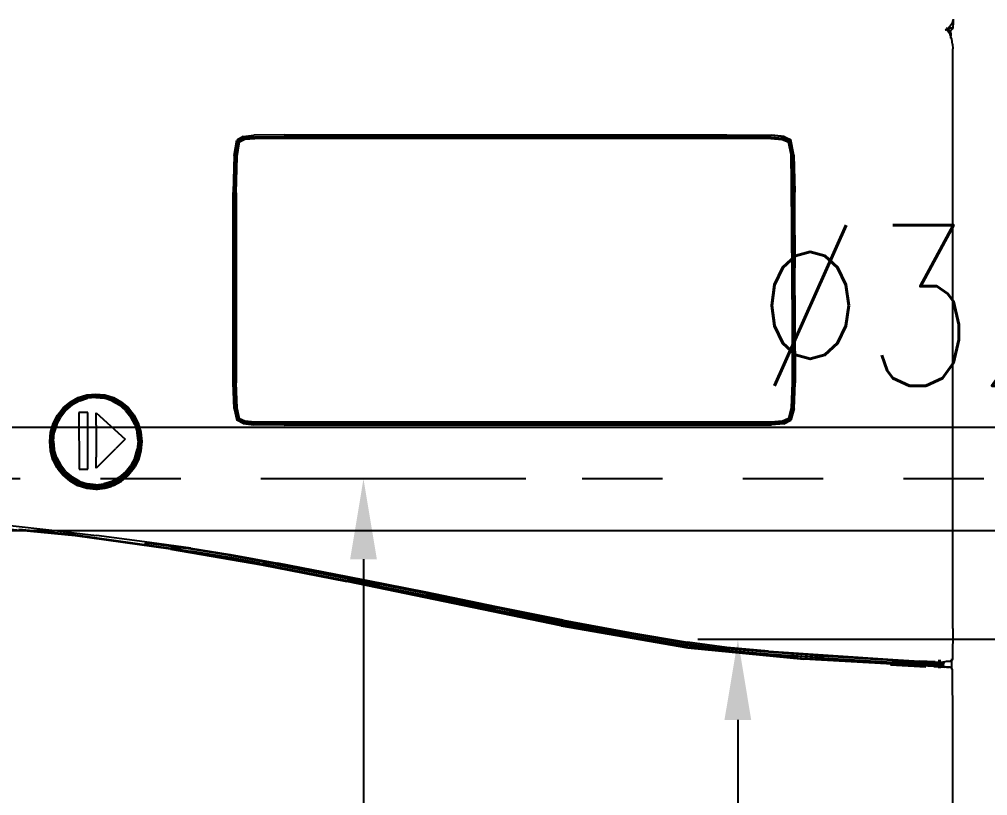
# Model space of a CAD drawing. Extents: x 41.9 to 126, y -21.3 to 38.1.
# Drawn here: x 96.388 to 97.593, y -12.673 to -11.707 of the extents above; entities that cross this region are included whole.
import ezdxf

# ---------------------------------------------------------------- set-up
doc = ezdxf.new("R2010")
doc.units = 0
for name, pattern in [('(_DASHED_)', [0.3, 0.2, -0.1]), ('AGUA_FRIA', [1000, 1000, 0]), ('DASHDOT2', [0.5, 0.25, -0.125, 0, -0.125])]:
    doc.linetypes.add(name, pattern=pattern)
doc.layers.get('Defpoints').update_dxf_attribs({"linetype": 'CONTINUOUS'})
for name, color, linetype in [('ARQUITETURA_R07', 8, 'CONTINUOUS'), ('IND_DIAMETRO', 7, 'CONTINUOUS'), ('IND_FLUXO', 3, 'CONTINUOUS'), ('LINHA_EIXO', 8, 'DASHDOT2'), ('LISTAGEM_TEXTO', 7, 'CONTINUOUS'), ('TUBO-PVC_SOLDAVEL_MARROM', 162, 'CONTINUOUS'), ('US_dimension', 7, 'CONTINUOUS')]:
    doc.layers.add(name, color=color, linetype=linetype)
doc.styles.add('ARIAL', font='arial.ttf')
doc.styles.add('romans', font='romans.shx')
doc.dimstyles.new('1_25 A.F', dxfattribs={"dimscale": 0, "dimtxt": 0.2, "dimasz": 0.1, "dimexe": 0.05, "dimexo": 0.05, "dimgap": -0.045, "dimtad": 1, "dimlfac": 0.25, "dimzin": 5, "dimdsep": 46, "dimtxsty": 'ARIAL', "dimcen": 0, "dimclrd": 256, "dimclre": 256, "dimclrt": 256, "dimadec": 0, "dimazin": 0, "dimtfac": 1, "dimtmove": 2, "dimatfit": 3, "dimfxl": 0.08, "dimtolj": 1, "dimtzin": 1, "dimlwd": -1, "dimlwe": -1, "dimarcsym": 0})

# ---------------------------------------------------------------- blocks, each defined once
blk = doc.blocks.new('VISTAS')
at = {"layer": 'ARQUITETURA_R07'}
for p, q in [((0.84273, -0.30059), (0.84233, -0.30186)), ((0.84273, -0.30059), (0.84272, -0.30148)), ((0.8428, -0.3004), (0.84273, -0.30059)), ((0.84036, -0.30383), (0.8403, -0.30385)), ((0.84048, -0.30364), (0.84036, -0.30354)), ((0.84057, -0.3037), (0.84052, -0.30374)), ((0.84108, -0.30337), (0.84057, -0.3037)), ((0.84105, -0.30405), (0.84057, -0.3037)), ((0.84081, -0.30326), (0.84073, -0.30325)), ((0.84089, -0.30312), (0.84093, -0.30312)), ((0.84113, -0.30416), (0.84101, -0.30417)), ((0.84108, -0.30337), (0.84104, -0.30336)), ((0.84113, -0.30416), (0.84105, -0.30405)), ((0.84135, -0.30312), (0.84108, -0.30337)), ((0.84108, -0.30337), (0.84131, -0.30351)), ((0.84113, -0.30416), (0.8413, -0.30413)), ((0.84184, -0.30519), (0.84113, -0.30416)), ((0.84145, -0.30414), (0.8413, -0.30413)), ((0.84151, -0.30369), (0.84131, -0.30351)), ((0.84154, -0.30299), (0.84135, -0.30312)), ((0.84135, -0.30312), (0.84259, -0.30312)), ((0.84162, -0.30413), (0.84145, -0.30414)), ((0.84151, -0.30369), (0.84168, -0.30391)), ((0.84233, -0.30186), (0.84154, -0.30299)), ((0.84165, -0.30413), (0.84162, -0.30413)), ((0.84168, -0.30413), (0.84162, -0.30413)), ((0.84178, -0.30408), (0.84165, -0.30413)), ((0.84168, -0.30413), (0.84165, -0.30413)), ((0.84178, -0.30408), (0.84168, -0.30391)), ((0.84178, -0.30408), (0.84168, -0.30413)), ((0.8419, -0.30403), (0.84178, -0.30408)), ((0.84181, -0.30412), (0.84178, -0.30408)), ((0.84181, -0.30412), (0.84191, -0.30433)), ((0.84211, -0.3039), (0.8419, -0.30403)), ((0.84192, -0.30437), (0.84191, -0.30433)), ((0.84192, -0.30437), (0.84193, -0.3044)), ((0.84193, -0.3044), (0.84194, -0.30448)), ((0.84229, -0.30375), (0.84211, -0.3039)), ((0.84243, -0.30357), (0.84229, -0.30375)), ((0.84256, -0.30336), (0.84243, -0.30357)), ((0.84265, -0.30312), (0.84256, -0.30336)), ((0.84272, -0.30148), (0.84265, -0.30312)), ((0.84206, -0.30571), (0.84184, -0.30519)), ((0.84194, -0.30448), (0.84196, -0.30452)), ((0.84196, -0.30452), (0.84197, -0.30465)), ((0.84197, -0.30465), (0.84198, -0.30469)), ((0.84198, -0.30469), (0.84199, -0.30477)), ((0.84199, -0.30477), (0.84199, -0.30481)), ((0.84199, -0.30481), (0.842, -0.30486)), ((0.842, -0.30486), (0.84201, -0.30491)), ((0.84201, -0.30491), (0.84201, -0.30498)), ((0.84202, -0.30505), (0.84201, -0.30498)), ((0.84202, -0.30505), (0.84203, -0.30532)), ((0.84203, -0.30532), (0.84204, -0.30545)), ((0.84204, -0.30545), (0.84204, -0.3055)), ((0.84204, -0.3055), (0.84206, -0.30571)), ((0.84206, -0.30577), (0.84206, -0.30571)), ((0.84207, -0.30586), (0.84206, -0.30577)), ((0.84207, -0.3059), (0.84207, -0.30586)), ((0.84231, -0.30664), (0.84207, -0.3059)), ((0.84208, -0.3064), (0.84207, -0.30608)), ((0.84254, -0.30821), (0.84231, -0.30664)), ((0.84254, -0.30821), (0.84262, -0.30968)), ((0.84261, -0.49011), (0.84262, -0.30968)), ((0.62174, -0.33698), (0.61983, -0.33805)), ((0.62185, -0.33705), (0.61996, -0.33807)), ((0.62031, -0.3383), (0.62212, -0.33741)), ((0.62174, -0.33698), (0.62506, -0.33654)), ((0.622, -0.33715), (0.62194, -0.3371)), ((0.62204, -0.33718), (0.622, -0.33715)), ((0.62205, -0.3372), (0.62204, -0.33718)), ((0.62205, -0.3372), (0.62206, -0.33724)), ((0.62212, -0.33741), (0.62527, -0.3371)), ((0.62231, -0.33782), (0.62536, -0.33754)), ((0.63448, -0.33645), (0.62506, -0.33654)), ((0.78612, -0.33713), (0.62527, -0.3371)), ((0.78603, -0.33758), (0.62536, -0.33754)), ((0.63448, -0.33645), (0.76018, -0.33645)), ((0.76018, -0.33645), (0.77233, -0.33648)), ((0.77233, -0.33648), (0.78049, -0.33653)), ((0.78626, -0.33668), (0.78047, -0.33665)), ((0.78049, -0.33653), (0.78632, -0.33658)), ((0.78612, -0.33713), (0.78976, -0.33743)), ((0.79002, -0.33703), (0.78626, -0.33668)), ((0.79012, -0.33696), (0.78632, -0.33658)), ((0.78976, -0.33743), (0.79174, -0.33832)), ((0.79208, -0.33802), (0.79002, -0.33703)), ((0.79012, -0.33696), (0.79221, -0.33798)), ((0.61892, -0.34282), (0.61983, -0.33805)), ((0.61944, -0.34293), (0.62031, -0.3383)), ((0.61983, -0.33805), (0.61996, -0.33807)), ((0.61984, -0.34313), (0.62061, -0.33862)), ((0.61996, -0.33807), (0.62006, -0.33809)), ((0.62006, -0.33809), (0.62013, -0.3381)), ((0.62013, -0.3381), (0.62018, -0.33811)), ((0.62018, -0.33811), (0.6202, -0.33813)), ((0.6202, -0.33813), (0.62021, -0.33817)), ((0.62031, -0.3383), (0.62021, -0.33817)), ((0.62031, -0.3383), (0.62061, -0.33862)), ((0.62061, -0.33862), (0.62231, -0.33782)), ((0.78603, -0.33758), (0.78957, -0.33784)), ((0.78957, -0.33784), (0.79144, -0.33864)), ((0.79174, -0.33832), (0.79144, -0.33864)), ((0.79144, -0.33864), (0.79218, -0.34242)), ((0.79174, -0.33832), (0.79184, -0.33818)), ((0.79174, -0.33832), (0.79259, -0.34276)), ((0.79186, -0.33811), (0.79184, -0.33814)), ((0.79184, -0.33814), (0.79184, -0.33818)), ((0.79191, -0.33809), (0.79186, -0.33811)), ((0.79198, -0.33806), (0.79191, -0.33809)), ((0.79208, -0.33802), (0.79198, -0.33806)), ((0.79221, -0.33798), (0.79208, -0.33802)), ((0.79313, -0.34274), (0.79221, -0.33798)), ((0.61892, -0.34282), (0.61862, -0.35436)), ((0.61916, -0.35444), (0.61944, -0.34293)), ((0.61924, -0.34195), (0.61919, -0.34195)), ((0.61947, -0.34199), (0.61943, -0.34199)), ((0.61948, -0.34195), (0.61944, -0.34195)), ((0.61959, -0.35454), (0.61984, -0.34313)), ((0.79218, -0.34242), (0.79235, -0.35163)), ((0.79265, -0.34194), (0.79257, -0.34194)), ((0.79266, -0.34199), (0.79258, -0.34199)), ((0.79259, -0.34276), (0.79285, -0.35372)), ((0.7926, -0.34194), (0.79265, -0.34194)), ((0.79261, -0.34199), (0.79266, -0.34199)), ((0.79286, -0.34195), (0.79282, -0.34195)), ((0.79287, -0.34199), (0.79283, -0.34199)), ((0.79313, -0.34274), (0.79343, -0.3543)), ((0.79235, -0.35163), (0.79262, -0.39494)), ((0.61861, -0.41361), (0.61862, -0.35436)), ((0.61916, -0.35444), (0.61916, -0.41368)), ((0.61959, -0.35454), (0.61959, -0.4136)), ((0.79285, -0.35372), (0.79288, -0.3676)), ((0.79344, -0.36766), (0.79343, -0.3543)), ((0.79288, -0.3676), (0.79293, -0.3779)), ((0.79344, -0.36766), (0.79348, -0.37779)), ((0.79305, -0.39493), (0.79293, -0.3779)), ((0.7936, -0.39484), (0.79348, -0.37779)), ((0.79363, -0.4038), (0.7936, -0.39484)), ((0.79262, -0.39494), (0.79266, -0.40386)), ((0.79305, -0.39493), (0.79309, -0.40388)), ((0.79266, -0.40386), (0.79266, -0.41358)), ((0.79309, -0.40388), (0.79308, -0.41367)), ((0.79363, -0.4038), (0.79363, -0.41361)), ((0.61891, -0.42163), (0.61861, -0.41361)), ((0.61944, -0.42164), (0.61916, -0.41368)), ((0.61984, -0.42146), (0.61959, -0.4136)), ((0.79266, -0.41358), (0.79237, -0.42143)), ((0.79308, -0.41367), (0.79276, -0.42162)), ((0.79327, -0.42165), (0.79363, -0.41361)), ((0.56787, -0.4196), (0.57035, -0.41823)), ((0.56798, -0.41979), (0.57043, -0.41844)), ((0.5681, -0.41996), (0.57051, -0.41863)), ((0.57063, -0.41873), (0.56826, -0.42005)), ((0.57072, -0.41892), (0.56839, -0.42022)), ((0.57035, -0.41823), (0.57305, -0.41739)), ((0.57043, -0.41844), (0.57309, -0.41761)), ((0.57051, -0.41863), (0.57313, -0.41781)), ((0.57058, -0.41866), (0.57313, -0.41781)), ((0.57063, -0.41873), (0.5732, -0.4179)), ((0.57325, -0.4181), (0.57072, -0.41892)), ((0.57086, -0.41925), (0.57332, -0.41844)), ((0.57305, -0.41739), (0.57586, -0.4171)), ((0.57309, -0.41761), (0.57586, -0.41733)), ((0.57313, -0.41781), (0.57318, -0.41783)), ((0.57318, -0.41783), (0.57526, -0.41762)), ((0.57588, -0.41761), (0.5732, -0.4179)), ((0.57588, -0.4178), (0.57325, -0.4181)), ((0.57588, -0.41815), (0.57332, -0.41844)), ((0.57526, -0.41762), (0.57586, -0.41753)), ((0.57586, -0.4171), (0.57866, -0.41739)), ((0.57586, -0.41733), (0.57862, -0.41761)), ((0.57586, -0.41753), (0.57653, -0.41763)), ((0.57588, -0.41761), (0.57854, -0.4179)), ((0.5785, -0.41809), (0.57588, -0.4178)), ((0.57588, -0.41815), (0.57843, -0.41844)), ((0.57653, -0.41763), (0.57856, -0.41784)), ((0.57653, -0.41763), (0.57858, -0.41781)), ((0.58089, -0.41924), (0.57843, -0.41844)), ((0.58102, -0.41892), (0.5785, -0.41809)), ((0.58111, -0.41873), (0.57854, -0.4179)), ((0.57858, -0.41781), (0.58115, -0.41866)), ((0.57862, -0.41761), (0.58127, -0.41844)), ((0.57866, -0.41739), (0.58135, -0.41823)), ((0.58335, -0.42022), (0.58102, -0.41892)), ((0.58111, -0.41873), (0.58347, -0.42005)), ((0.58115, -0.41866), (0.58119, -0.41863)), ((0.58119, -0.41863), (0.5836, -0.41996)), ((0.58127, -0.41844), (0.58371, -0.41979)), ((0.58135, -0.41823), (0.58383, -0.4196)), ((0.56393, -0.42369), (0.5657, -0.42144)), ((0.5641, -0.42382), (0.56584, -0.4216)), ((0.56428, -0.42393), (0.566, -0.42174)), ((0.56618, -0.42181), (0.56448, -0.42395)), ((0.56634, -0.42195), (0.56466, -0.42405)), ((0.5657, -0.42144), (0.56787, -0.4196)), ((0.56584, -0.4216), (0.56798, -0.41979)), ((0.566, -0.42174), (0.5681, -0.41996)), ((0.56618, -0.42181), (0.56826, -0.42005)), ((0.56839, -0.42022), (0.56634, -0.42195)), ((0.56659, -0.4222), (0.56859, -0.42051)), ((0.57086, -0.41925), (0.56859, -0.42051)), ((0.58089, -0.41924), (0.58315, -0.42051)), ((0.58515, -0.4222), (0.58315, -0.42051)), ((0.5854, -0.42195), (0.58335, -0.42022)), ((0.58555, -0.42181), (0.58347, -0.42005)), ((0.5836, -0.41996), (0.58571, -0.42174)), ((0.58371, -0.41979), (0.58586, -0.4216)), ((0.58383, -0.4196), (0.58601, -0.42143)), ((0.58708, -0.42406), (0.5854, -0.42195)), ((0.58555, -0.42181), (0.58725, -0.42395)), ((0.58571, -0.42174), (0.58743, -0.42392)), ((0.58586, -0.4216), (0.58761, -0.42381)), ((0.58601, -0.42143), (0.58779, -0.42368)), ((0.61891, -0.42163), (0.61982, -0.42519)), ((0.6193, -0.42164), (0.61931, -0.42167)), ((0.6202, -0.42513), (0.61931, -0.42167)), ((0.62031, -0.42509), (0.61944, -0.42164)), ((0.62061, -0.42479), (0.61984, -0.42146)), ((0.79237, -0.42143), (0.79153, -0.42476)), ((0.79276, -0.42162), (0.79183, -0.42507)), ((0.79289, -0.42166), (0.79193, -0.42512)), ((0.79327, -0.42165), (0.79223, -0.42527)), ((0.7929, -0.42163), (0.79289, -0.42166)), ((0.56261, -0.42625), (0.56393, -0.42369)), ((0.56281, -0.42634), (0.5641, -0.42382)), ((0.56301, -0.42641), (0.56428, -0.42393)), ((0.5632, -0.42638), (0.56448, -0.42395)), ((0.56466, -0.42405), (0.5634, -0.42645)), ((0.56372, -0.42658), (0.56495, -0.42425)), ((0.56659, -0.4222), (0.56495, -0.42425)), ((0.57339, -0.4229), (0.57064, -0.4229)), ((0.57064, -0.4229), (0.57065, -0.44045)), ((0.57341, -0.44045), (0.57339, -0.4229)), ((0.57599, -0.42678), (0.57602, -0.42295)), ((0.57602, -0.42295), (0.58501, -0.4311)), ((0.58515, -0.4222), (0.58678, -0.42426)), ((0.58801, -0.42659), (0.58678, -0.42426)), ((0.58834, -0.42645), (0.58708, -0.42406)), ((0.58853, -0.42638), (0.58725, -0.42395)), ((0.58743, -0.42392), (0.58872, -0.42639)), ((0.58761, -0.42381), (0.58892, -0.42632)), ((0.58779, -0.42368), (0.58911, -0.42622)), ((0.62031, -0.42509), (0.62061, -0.42479)), ((0.62231, -0.42559), (0.62061, -0.42479)), ((0.79153, -0.42476), (0.7896, -0.42556)), ((0.79183, -0.42507), (0.79153, -0.42476)), ((0.56181, -0.42903), (0.56261, -0.42625)), ((0.56201, -0.42908), (0.56281, -0.42634)), ((0.56222, -0.42911), (0.56301, -0.42641)), ((0.5632, -0.42638), (0.56242, -0.42904)), ((0.5634, -0.42645), (0.56262, -0.42906)), ((0.56372, -0.42658), (0.56296, -0.42912)), ((0.57599, -0.42678), (0.576, -0.4367)), ((0.58801, -0.42659), (0.5888, -0.42909)), ((0.58914, -0.42902), (0.58834, -0.42645)), ((0.58853, -0.42638), (0.58934, -0.429)), ((0.58872, -0.42639), (0.58951, -0.42906)), ((0.58892, -0.42632), (0.58972, -0.42903)), ((0.58911, -0.42622), (0.58993, -0.42898)), ((0.62175, -0.42623), (0.61982, -0.42519)), ((0.61996, -0.42516), (0.62006, -0.42514)), ((0.61996, -0.42516), (0.62186, -0.42616)), ((0.62006, -0.42514), (0.62013, -0.42512)), ((0.62013, -0.42512), (0.6202, -0.42513)), ((0.6202, -0.42513), (0.62021, -0.42516)), ((0.6202, -0.42513), (0.62023, -0.42514)), ((0.62023, -0.42514), (0.62021, -0.42516)), ((0.62132, -0.42572), (0.62021, -0.42516)), ((0.62031, -0.42509), (0.62023, -0.42514)), ((0.62023, -0.42514), (0.62132, -0.42572)), ((0.62213, -0.42598), (0.62031, -0.42509)), ((0.62132, -0.42572), (0.622, -0.42607)), ((0.62175, -0.42623), (0.62507, -0.42665)), ((0.622, -0.42607), (0.62205, -0.42605)), ((0.62205, -0.42605), (0.62238, -0.42612)), ((0.62238, -0.42612), (0.62206, -0.42608)), ((0.62528, -0.42629), (0.62213, -0.42598)), ((0.62537, -0.42586), (0.62231, -0.42559)), ((0.62238, -0.42612), (0.62331, -0.42618)), ((0.62331, -0.42618), (0.62368, -0.42625)), ((0.62522, -0.4264), (0.62368, -0.42625)), ((0.62368, -0.42625), (0.62524, -0.42638)), ((0.63447, -0.42674), (0.62507, -0.42665)), ((0.62524, -0.42638), (0.63452, -0.42639)), ((0.78612, -0.42626), (0.62528, -0.42629)), ((0.78604, -0.42583), (0.62537, -0.42586)), ((0.63447, -0.42674), (0.77234, -0.42673)), ((0.63452, -0.42639), (0.65463, -0.42637)), ((0.65463, -0.42637), (0.66269, -0.42639)), ((0.66269, -0.42639), (0.73749, -0.42638)), ((0.73749, -0.42638), (0.74232, -0.42636)), ((0.77234, -0.42636), (0.74232, -0.42636)), ((0.77234, -0.42636), (0.77446, -0.42638)), ((0.77234, -0.42673), (0.78625, -0.4267)), ((0.78045, -0.42638), (0.77446, -0.42638)), ((0.78045, -0.42638), (0.78615, -0.42636)), ((0.7896, -0.42556), (0.78604, -0.42583)), ((0.78978, -0.42596), (0.78612, -0.42626)), ((0.78615, -0.42636), (0.78984, -0.42607)), ((0.79004, -0.42633), (0.78625, -0.4267)), ((0.79183, -0.42507), (0.78978, -0.42596)), ((0.79193, -0.42512), (0.78984, -0.42607)), ((0.78997, -0.42622), (0.79212, -0.42521)), ((0.79004, -0.42633), (0.79223, -0.42527)), ((0.79183, -0.42507), (0.79193, -0.42512)), ((0.79198, -0.42513), (0.79193, -0.42512)), ((0.79204, -0.42516), (0.79198, -0.42513)), ((0.79212, -0.42521), (0.79204, -0.42516)), ((0.56153, -0.43191), (0.56181, -0.42903)), ((0.56174, -0.43192), (0.56201, -0.42908)), ((0.56195, -0.43191), (0.56222, -0.42911)), ((0.56215, -0.43179), (0.56242, -0.42904)), ((0.56262, -0.42906), (0.56235, -0.43178)), ((0.5627, -0.43177), (0.56296, -0.42912)), ((0.58908, -0.4317), (0.5888, -0.42909)), ((0.58942, -0.43171), (0.58914, -0.42902)), ((0.58962, -0.43173), (0.58934, -0.429)), ((0.58951, -0.42906), (0.58979, -0.43185)), ((0.58972, -0.42903), (0.59, -0.43186)), ((0.58993, -0.42898), (0.59021, -0.43185)), ((0.5618, -0.4348), (0.56153, -0.43191)), ((0.56201, -0.43477), (0.56174, -0.43192)), ((0.56222, -0.43471), (0.56195, -0.43191)), ((0.56215, -0.43179), (0.56242, -0.43455)), ((0.56235, -0.43178), (0.56262, -0.43449)), ((0.5627, -0.43177), (0.56296, -0.43441)), ((0.5817, -0.43446), (0.58215, -0.43401)), ((0.58501, -0.4311), (0.58215, -0.43401)), ((0.58908, -0.4317), (0.58879, -0.43435)), ((0.58913, -0.43443), (0.58942, -0.43171)), ((0.58962, -0.43173), (0.58934, -0.4345)), ((0.58979, -0.43185), (0.58953, -0.43469)), ((0.59, -0.43186), (0.58973, -0.43475)), ((0.59021, -0.43185), (0.58994, -0.43478)), ((0.59001, -0.43471), (0.59028, -0.43178)), ((0.56173, -0.43475), (0.56174, -0.43478)), ((0.56254, -0.43754), (0.56174, -0.43478)), ((0.56261, -0.43757), (0.5618, -0.4348)), ((0.56281, -0.4375), (0.56201, -0.43477)), ((0.56301, -0.4374), (0.56222, -0.43471)), ((0.5632, -0.4372), (0.56242, -0.43455)), ((0.56262, -0.43449), (0.5634, -0.4371)), ((0.56373, -0.43695), (0.56296, -0.43441)), ((0.56373, -0.43695), (0.56495, -0.43928)), ((0.57604, -0.44018), (0.576, -0.4367)), ((0.5817, -0.43446), (0.57604, -0.44018)), ((0.588, -0.43692), (0.58677, -0.43927)), ((0.588, -0.43692), (0.58879, -0.43435)), ((0.58833, -0.43707), (0.58913, -0.43443)), ((0.58853, -0.43718), (0.58934, -0.4345)), ((0.58953, -0.43469), (0.58874, -0.43742)), ((0.58973, -0.43475), (0.58894, -0.43753)), ((0.58919, -0.43754), (0.59, -0.43475)), ((0.58994, -0.43478), (0.58919, -0.43754)), ((0.59, -0.43475), (0.59001, -0.43471)), ((0.56254, -0.43754), (0.56356, -0.43953)), ((0.56356, -0.43953), (0.56261, -0.43757)), ((0.56411, -0.44002), (0.56281, -0.4375)), ((0.56429, -0.43989), (0.56301, -0.4374)), ((0.5632, -0.4372), (0.56448, -0.43964)), ((0.5634, -0.4371), (0.56465, -0.4395)), ((0.56388, -0.44011), (0.56356, -0.43953)), ((0.56586, -0.44224), (0.56411, -0.44002)), ((0.56601, -0.44207), (0.56429, -0.43989)), ((0.56618, -0.44178), (0.56448, -0.43964)), ((0.56465, -0.4395), (0.56633, -0.44161)), ((0.56659, -0.44134), (0.56495, -0.43928)), ((0.58515, -0.44133), (0.58677, -0.43927)), ((0.5854, -0.4416), (0.58707, -0.43949)), ((0.58555, -0.44177), (0.58725, -0.43963)), ((0.58745, -0.43991), (0.58571, -0.44208)), ((0.58707, -0.43949), (0.58833, -0.43707)), ((0.58853, -0.43718), (0.58725, -0.43963)), ((0.58874, -0.43742), (0.58745, -0.43991)), ((0.58894, -0.43753), (0.58763, -0.44005)), ((0.58785, -0.44012), (0.5881, -0.43969)), ((0.58919, -0.43758), (0.5881, -0.43969)), ((0.58913, -0.4376), (0.5881, -0.43969)), ((0.58919, -0.43758), (0.58913, -0.4376)), ((0.58919, -0.43758), (0.58919, -0.43754)), ((0.56394, -0.44013), (0.56388, -0.44011)), ((0.56567, -0.44237), (0.56394, -0.44013)), ((0.56394, -0.44013), (0.56409, -0.4404)), ((0.56567, -0.4424), (0.56409, -0.4404)), ((0.56409, -0.4404), (0.56567, -0.44237)), ((0.56571, -0.44238), (0.56567, -0.44237)), ((0.56785, -0.44425), (0.56567, -0.4424)), ((0.56571, -0.44238), (0.56785, -0.44421)), ((0.56799, -0.44405), (0.56586, -0.44224)), ((0.56812, -0.44386), (0.56601, -0.44207)), ((0.56618, -0.44178), (0.56826, -0.44353)), ((0.56633, -0.44161), (0.56838, -0.44333)), ((0.56659, -0.44134), (0.56858, -0.44302)), ((0.57086, -0.44428), (0.56858, -0.44302)), ((0.57065, -0.44045), (0.57341, -0.44045)), ((0.58088, -0.44428), (0.58315, -0.44301)), ((0.58515, -0.44133), (0.58315, -0.44301)), ((0.58335, -0.44333), (0.5854, -0.4416)), ((0.58555, -0.44177), (0.58347, -0.44353)), ((0.58571, -0.44208), (0.5836, -0.44386)), ((0.58586, -0.44226), (0.58372, -0.44406)), ((0.58601, -0.4424), (0.58495, -0.44334)), ((0.58763, -0.44005), (0.58586, -0.44226)), ((0.58606, -0.44237), (0.58601, -0.4424)), ((0.58606, -0.44241), (0.58601, -0.4424)), ((0.5878, -0.44016), (0.58606, -0.44237)), ((0.58606, -0.44241), (0.58606, -0.44237)), ((0.58785, -0.44012), (0.5878, -0.44016)), ((0.5878, -0.44016), (0.58785, -0.44016)), ((0.58785, -0.44012), (0.58785, -0.44016)), ((0.56785, -0.44421), (0.56788, -0.44422)), ((0.57032, -0.44562), (0.56785, -0.44425)), ((0.57034, -0.44559), (0.56788, -0.44422)), ((0.57043, -0.44541), (0.56799, -0.44405)), ((0.57052, -0.44519), (0.56812, -0.44386)), ((0.57063, -0.44485), (0.56826, -0.44353)), ((0.56838, -0.44333), (0.57072, -0.44463)), ((0.57034, -0.44559), (0.57304, -0.44644)), ((0.57309, -0.44624), (0.57043, -0.44541)), ((0.57313, -0.44601), (0.57052, -0.44519)), ((0.57063, -0.44485), (0.5732, -0.44568)), ((0.57072, -0.44463), (0.57324, -0.44545)), ((0.57086, -0.44428), (0.57332, -0.44509)), ((0.57585, -0.44629), (0.57313, -0.44601)), ((0.57587, -0.44598), (0.5732, -0.44568)), ((0.57324, -0.44545), (0.57587, -0.44575)), ((0.57587, -0.44538), (0.57332, -0.44509)), ((0.57858, -0.44601), (0.57585, -0.44629)), ((0.57587, -0.44538), (0.57842, -0.44509)), ((0.57587, -0.44575), (0.57849, -0.44545)), ((0.57587, -0.44598), (0.57854, -0.44568)), ((0.58088, -0.44428), (0.57842, -0.44509)), ((0.57849, -0.44545), (0.58102, -0.44463)), ((0.5811, -0.44485), (0.57854, -0.44568)), ((0.58119, -0.44519), (0.57858, -0.44601)), ((0.58127, -0.44541), (0.57862, -0.44624)), ((0.58067, -0.44585), (0.57867, -0.44647)), ((0.57867, -0.44644), (0.58067, -0.44585)), ((0.58136, -0.4456), (0.58067, -0.44585)), ((0.58102, -0.44463), (0.58335, -0.44333)), ((0.5811, -0.44485), (0.58347, -0.44353)), ((0.5836, -0.44386), (0.58119, -0.44519)), ((0.58372, -0.44406), (0.58127, -0.44541)), ((0.58138, -0.44559), (0.58136, -0.4456)), ((0.58138, -0.44559), (0.58383, -0.44423)), ((0.58383, -0.44423), (0.58387, -0.44422)), ((0.58387, -0.44422), (0.58495, -0.44334)), ((0.57304, -0.44644), (0.57586, -0.44672)), ((0.57586, -0.44676), (0.57304, -0.44647)), ((0.57585, -0.44652), (0.57309, -0.44624)), ((0.57862, -0.44624), (0.57585, -0.44652)), ((0.57586, -0.44672), (0.57645, -0.4467)), ((0.57645, -0.4467), (0.57867, -0.44644)), ((0.57867, -0.44647), (0.57645, -0.4467)), ((0.54919, -0.45803), (0.56214, -0.45945)), ((0.5695, -0.46126), (0.53937, -0.45827)), ((0.56962, -0.46095), (0.55188, -0.45921)), ((0.56214, -0.45945), (0.57611, -0.46117)), ((0.56962, -0.46095), (0.59922, -0.46508)), ((0.59909, -0.4654), (0.5695, -0.46126)), ((0.59107, -0.46306), (0.57611, -0.46117)), ((0.59102, -0.46342), (0.59218, -0.46358)), ((0.60545, -0.46503), (0.59107, -0.46306)), ((0.59935, -0.46458), (0.59218, -0.46358)), ((0.59909, -0.4654), (0.62748, -0.47028)), ((0.62759, -0.46994), (0.59922, -0.46508)), ((0.5998, -0.46466), (0.59935, -0.46458)), ((0.60542, -0.46543), (0.5998, -0.46466)), ((0.60259, -0.46514), (0.5998, -0.46466)), ((0.60539, -0.46593), (0.61758, -0.4679)), ((0.61764, -0.4674), (0.60542, -0.46543)), ((0.60545, -0.46503), (0.61769, -0.467)), ((0.61769, -0.467), (0.63244, -0.46973)), ((0.61758, -0.4679), (0.6269, -0.46964)), ((0.63236, -0.47013), (0.61764, -0.4674)), ((0.62759, -0.46994), (0.6541, -0.47511)), ((0.62763, -0.46977), (0.63226, -0.47064)), ((0.63236, -0.47013), (0.65428, -0.47439)), ((0.65435, -0.47398), (0.63244, -0.46973)), ((0.62748, -0.47028), (0.65403, -0.47546)), ((0.65419, -0.47461), (0.63232, -0.47034)), ((0.72073, -0.48927), (0.65403, -0.47546)), ((0.72089, -0.48894), (0.6541, -0.47511)), ((0.66437, -0.47672), (0.65419, -0.47461)), ((0.67859, -0.47922), (0.65428, -0.47439)), ((0.67865, -0.47881), (0.65435, -0.47398)), ((0.66434, -0.47692), (0.67852, -0.47974)), ((0.67859, -0.47922), (0.7005, -0.4837)), ((0.70059, -0.4833), (0.67865, -0.47881)), ((0.67852, -0.47974), (0.7004, -0.48421)), ((0.7004, -0.48421), (0.70461, -0.48505)), ((0.72122, -0.48785), (0.7005, -0.4837)), ((0.72134, -0.48746), (0.70059, -0.4833)), ((0.72105, -0.48845), (0.70461, -0.48505)), ((0.70461, -0.48505), (0.72105, -0.48834)), ((0.74193, -0.4917), (0.72122, -0.48785)), ((0.72134, -0.48746), (0.7421, -0.49132)), ((0.72076, -0.48928), (0.72073, -0.48927)), ((0.72076, -0.48928), (0.76014, -0.49611)), ((0.76014, -0.49577), (0.72089, -0.48894)), ((0.72105, -0.48834), (0.73037, -0.49007)), ((0.73037, -0.49007), (0.72105, -0.48845)), ((0.73037, -0.49007), (0.74171, -0.49218)), ((0.84261, -0.49011), (0.84257, -0.49947)), ((0.74171, -0.49218), (0.75962, -0.49519)), ((0.75985, -0.49472), (0.74193, -0.4917)), ((0.7421, -0.49132), (0.76002, -0.49434)), ((0.75962, -0.49519), (0.76005, -0.49525)), ((0.75985, -0.49472), (0.77218, -0.49637)), ((0.77228, -0.496), (0.76002, -0.49434)), ((0.76036, -0.4953), (0.76005, -0.49525)), ((0.76014, -0.49577), (0.79551, -0.49929)), ((0.76014, -0.49611), (0.79628, -0.49966)), ((0.76072, -0.49534), (0.76036, -0.4953)), ((0.76072, -0.49534), (0.77204, -0.49685)), ((0.77204, -0.49685), (0.78519, -0.49797)), ((0.78523, -0.49748), (0.77218, -0.49637)), ((0.78528, -0.4971), (0.77228, -0.496)), ((0.78528, -0.4971), (0.80541, -0.49849)), ((0.78519, -0.49797), (0.79209, -0.49845)), ((0.80531, -0.49888), (0.78523, -0.49748)), ((0.79565, -0.4988), (0.79209, -0.49845)), ((0.79209, -0.49845), (0.80264, -0.49919)), ((0.79551, -0.49929), (0.83486, -0.50146)), ((0.80264, -0.49919), (0.79565, -0.4988)), ((0.83672, -0.50189), (0.79628, -0.49966)), ((0.80264, -0.49919), (0.80532, -0.49937)), ((0.8238, -0.50007), (0.80531, -0.49888)), ((0.80532, -0.49937), (0.82381, -0.50058)), ((0.80541, -0.49849), (0.82397, -0.49968)), ((0.8238, -0.50007), (0.83204, -0.50058)), ((0.82397, -0.49968), (0.83224, -0.50019)), ((0.8372, -0.50045), (0.83224, -0.50019)), ((0.83844, -0.49999), (0.83844, -0.49981)), ((0.83844, -0.50028), (0.83844, -0.50011)), ((0.83869, -0.5), (0.83869, -0.49982)), ((0.83869, -0.50028), (0.83869, -0.50012)), ((0.84139, -0.50028), (0.8418, -0.50024)), ((0.84183, -0.50027), (0.84141, -0.50034)), ((0.8418, -0.50024), (0.84209, -0.50015)), ((0.84183, -0.50027), (0.84191, -0.50027)), ((0.84209, -0.50015), (0.84191, -0.50027)), ((0.84209, -0.50015), (0.84231, -0.49998)), ((0.84215, -0.50016), (0.84209, -0.50015)), ((0.84235, -0.5), (0.84215, -0.50016)), ((0.84231, -0.49998), (0.84236, -0.49997)), ((0.84236, -0.49997), (0.84235, -0.5)), ((0.84235, -0.50239), (0.84235, -0.5)), ((0.84236, -0.49991), (0.84236, -0.49947)), ((0.84248, -0.49977), (0.84236, -0.49991)), ((0.84236, -0.49991), (0.84246, -0.49977)), ((0.84236, -0.49991), (0.84236, -0.49997)), ((0.84257, -0.49947), (0.84248, -0.49977)), ((0.8341, -0.50181), (0.8231, -0.50121)), ((0.82322, -0.50135), (0.83425, -0.50196)), ((0.82381, -0.50058), (0.83206, -0.50109)), ((0.83484, -0.50073), (0.83204, -0.50058)), ((0.83484, -0.50095), (0.83205, -0.5008)), ((0.83206, -0.50109), (0.83485, -0.50124)), ((0.83484, -0.50073), (0.837, -0.50084)), ((0.83701, -0.50106), (0.83484, -0.50095)), ((0.83485, -0.50124), (0.83701, -0.50135)), ((0.83702, -0.50157), (0.83486, -0.50146)), ((0.83672, -0.50189), (0.83678, -0.50191)), ((0.83678, -0.50191), (0.83723, -0.50194)), ((0.83786, -0.50202), (0.83691, -0.50197)), ((0.83844, -0.50091), (0.837, -0.50084)), ((0.83852, -0.50113), (0.83701, -0.50106)), ((0.83701, -0.50135), (0.83852, -0.50143)), ((0.83853, -0.50164), (0.83702, -0.50157)), ((0.8372, -0.50045), (0.83844, -0.50051)), ((0.83723, -0.50194), (0.83844, -0.502)), ((0.83844, -0.50205), (0.83786, -0.50202)), ((0.83844, -0.50051), (0.83844, -0.50044)), ((0.83844, -0.50051), (0.83869, -0.50051)), ((0.83844, -0.50091), (0.83844, -0.50057)), ((0.83851, -0.50092), (0.83844, -0.50091)), ((0.83844, -0.502), (0.83853, -0.50198)), ((0.83844, -0.50205), (0.83844, -0.502)), ((0.83869, -0.50206), (0.83844, -0.50205)), ((0.83844, -0.50241), (0.83844, -0.50228)), ((0.83851, -0.50092), (0.83869, -0.50092)), ((0.83869, -0.50114), (0.83852, -0.50113)), ((0.83852, -0.50143), (0.8394, -0.50146)), ((0.83869, -0.50165), (0.83853, -0.50164)), ((0.83853, -0.50198), (0.83869, -0.502)), ((0.83869, -0.50058), (0.83869, -0.50051)), ((0.83869, -0.50051), (0.83872, -0.50052)), ((0.83869, -0.50114), (0.83869, -0.50092)), ((0.83869, -0.50092), (0.83923, -0.50095)), ((0.83923, -0.50116), (0.83869, -0.50114)), ((0.83869, -0.50191), (0.83869, -0.50165)), ((0.83935, -0.50171), (0.83869, -0.50165)), ((0.83869, -0.50206), (0.83869, -0.502)), ((0.83869, -0.502), (0.83875, -0.50201)), ((0.84029, -0.50214), (0.83869, -0.50206)), ((0.83869, -0.50242), (0.83869, -0.50227)), ((0.83872, -0.50052), (0.83943, -0.50055)), ((0.83875, -0.50201), (0.83891, -0.502)), ((0.83891, -0.502), (0.83963, -0.50205)), ((0.83923, -0.50104), (0.83923, -0.50095)), ((0.83923, -0.50095), (0.83938, -0.50095)), ((0.83923, -0.50104), (0.83959, -0.50111)), ((0.83923, -0.50116), (0.83923, -0.50104)), ((0.83939, -0.50117), (0.83923, -0.50116)), ((0.83935, -0.50171), (0.83933, -0.50168)), ((0.8394, -0.50168), (0.83935, -0.50171)), ((0.83971, -0.50095), (0.83938, -0.50095)), ((0.83972, -0.50117), (0.83939, -0.50117)), ((0.83957, -0.5014), (0.8394, -0.50136)), ((0.8394, -0.50146), (0.83972, -0.50146)), ((0.8394, -0.50158), (0.83946, -0.50159)), ((0.83972, -0.50168), (0.8394, -0.50168)), ((0.83943, -0.50055), (0.83951, -0.50044)), ((0.83943, -0.50055), (0.8396, -0.50056)), ((0.83949, -0.50087), (0.83958, -0.50089)), ((0.83951, -0.50044), (0.84017, -0.50034)), ((0.83951, -0.50044), (0.83984, -0.50051)), ((0.83956, -0.50194), (0.83985, -0.502)), ((0.83971, -0.50095), (0.83958, -0.50089)), ((0.83959, -0.50111), (0.83972, -0.50117)), ((0.8396, -0.50056), (0.83994, -0.50055)), ((0.83963, -0.50205), (0.83996, -0.50205)), ((0.83994, -0.50055), (0.83971, -0.50095)), ((0.83971, -0.50095), (0.83972, -0.50117)), ((0.83972, -0.50146), (0.83972, -0.50117)), ((0.83972, -0.50168), (0.83972, -0.50146)), ((0.83993, -0.50199), (0.83972, -0.50168)), ((0.83984, -0.50051), (0.83994, -0.50055)), ((0.83985, -0.502), (0.83993, -0.50199)), ((0.83993, -0.50199), (0.83996, -0.50205)), ((0.84064, -0.50039), (0.83994, -0.50055)), ((0.84008, -0.50207), (0.83996, -0.50205)), ((0.84008, -0.50207), (0.84036, -0.50205)), ((0.84066, -0.50214), (0.84029, -0.50214)), ((0.84101, -0.50211), (0.84036, -0.50205)), ((0.84141, -0.50034), (0.84064, -0.50039)), ((0.84066, -0.50214), (0.84101, -0.50211)), ((0.84129, -0.50207), (0.84101, -0.50211)), ((0.84101, -0.50211), (0.84142, -0.50212)), ((0.84142, -0.50212), (0.84129, -0.50207)), ((0.8418, -0.50212), (0.84142, -0.50212)), ((0.84205, -0.50224), (0.8416, -0.50222)), ((0.8418, -0.50212), (0.84191, -0.50214)), ((0.84191, -0.50214), (0.84205, -0.50224)), ((0.84216, -0.50223), (0.84205, -0.50224)), ((0.84231, -0.50238), (0.84216, -0.50223)), ((0.84235, -0.50239), (0.84231, -0.50238)), ((0.84236, -0.50245), (0.84235, -0.50239)), ((0.84248, -0.50261), (0.84236, -0.50245)), ((0.84236, -0.50268), (0.84236, -0.50245)), ((0.84257, -0.5029), (0.84248, -0.50261)), ((0.84261, -0.51876), (0.84257, -0.5029)), ((0.84261, -1.03386), (0.84261, -0.51876))]:
    blk.add_line(p, q, dxfattribs=at)
blk = doc.blocks.new('*D120')
at = {"layer": 'Defpoints', "color": 0, "transparency": 16777216}
for p in [(97.8688, -12.4789), (97.2823, -15.6789), (97.8688, -15.6789)]:
    blk.add_point(p, dxfattribs=at)
at = {"layer": 'US_dimension', "transparency": 16777216}
for p, q in [((97.8188, -12.4789), (97.2323, -12.4789)), ((97.2823, -12.5789), (97.2823, -15.5789)), ((97.2373, -13.8591), (96.943, -13.8591)), ((96.943, -13.8591), (96.943, -14.2987)), ((97.2373, -14.2987), (97.2373, -13.8591)), ((96.943, -14.2987), (97.2373, -14.2987)), ((97.8188, -15.6789), (97.2323, -15.6789))]:
    blk.add_line(p, q, dxfattribs=at)
for points in [[(97.2656, -12.5789), (97.2989, -12.5789), (97.2823, -12.4789)], [(97.2656, -15.5789), (97.2989, -15.5789), (97.2823, -15.6789)]]:
    blk.add_solid(points, dxfattribs=at)
at = {"layer": 'US_dimension', "transparency": 16777216, "insert": (97.0901, -14.0789), "char_height": 0.2, "attachment_point": 5, "rotation": 90, "style": 'ARIAL'}
blk.add_mtext('\\A1;.80', dxfattribs=at)
blk = doc.blocks.new('*D121')
at = {"layer": 'Defpoints', "color": 0, "transparency": 16777216}
for p in [(97.0684, -12.2789), (96.8161, -15.6789), (97.0684, -15.6789)]:
    blk.add_point(p, dxfattribs=at)
at = {"layer": 'US_dimension', "transparency": 16777216}
for p, q in [((97.0184, -12.2789), (96.7661, -12.2789)), ((96.8161, -12.3789), (96.8161, -15.5789)), ((96.7711, -13.758), (96.4769, -13.758)), ((96.4769, -13.758), (96.4769, -14.1998)), ((96.7711, -14.1998), (96.7711, -13.758)), ((96.4769, -14.1998), (96.7711, -14.1998)), ((97.0184, -15.6789), (96.7661, -15.6789))]:
    blk.add_line(p, q, dxfattribs=at)
for points in [[(96.7995, -12.3789), (96.8328, -12.3789), (96.8161, -12.2789)], [(96.7995, -15.5789), (96.8328, -15.5789), (96.8161, -15.6789)]]:
    blk.add_solid(points, dxfattribs=at)
at = {"layer": 'US_dimension', "transparency": 16777216, "insert": (96.624, -13.9789), "char_height": 0.2, "attachment_point": 5, "rotation": 90, "style": 'ARIAL'}
blk.add_mtext('\\A1;.85', dxfattribs=at)

msp = doc.modelspace()

# ---------------------------------------------------------------- linework, layer by layer
at = {"layer": 'IND_FLUXO'}
msp.add_lwpolyline([(97.0285, -12.2789, 0, 0, 0), (97.6785, -12.2789, 0.2, 0, 0), (98.0285, -12.2789, 0, 0, 0)], format="xyseb", dxfattribs=at)
at = {"layer": 'LINHA_EIXO', "linetype": '(_DASHED_)', "ltscale": 0.5}
msp.add_line((101.7885, -12.2789), (89.1216, -12.2789), dxfattribs=at)
at = {"layer": 'TUBO-PVC_SOLDAVEL_MARROM', "linetype": 'AGUA_FRIA'}
msp.add_lwpolyline([(96.2365, -12.2789), (96.2365, -12.3429), (98.8205, -12.3429), (98.8205, -12.2789), (98.8205, -12.2149), (96.2365, -12.2149)], close=True, dxfattribs=at)

# ---------------------------------------------------------------- block references
at = {"layer": 'LISTAGEM_TEXTO', "xscale": 4, "yscale": 4, "zscale": 4}
msp.add_blockref('VISTAS', (94.1793, -10.5048), dxfattribs=at)

# ---------------------------------------------------------------- texts
at = {"layer": 'IND_DIAMETRO', "style": 'romans', "width": 0.8}
msp.add_text('%%C32', height=0.2, dxfattribs=at).set_placement((97.3038, -12.1629))

# ---------------------------------------------------------------- dimensions: what is measured, and where the dimension line sits
at = {"layer": 'US_dimension'}
for base, p1, p2, picture, middle in [((96.8161, -15.6789), (97.0684, -12.2789), (97.0684, -15.6789), '*D121', (96.624, -13.9789)), ((97.2823, -15.6789), (97.8688, -12.4789), (97.8688, -15.6789), '*D120', (97.0901, -14.0789))]:
    dim = msp.add_linear_dim(base=base, p1=p1, p2=p2, angle=90, dimstyle='1_25 A.F', override={"dimscale": 1}, dxfattribs=at)
    dim.commit()
    dim.dimension.update_dxf_attribs({"geometry": picture, "text_midpoint": middle})

doc.saveas('drawing.dxf')
